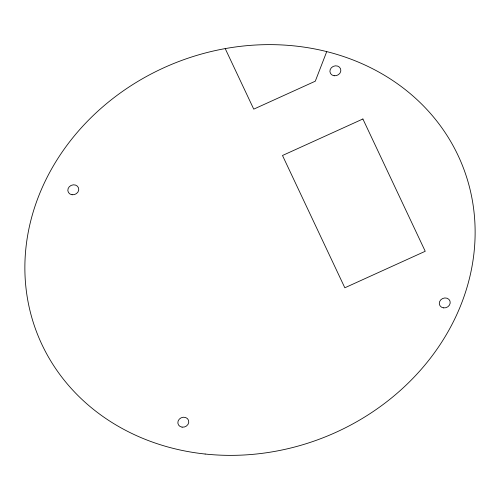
<?xml version="1.0" encoding="UTF-8"?>
<svg xmlns="http://www.w3.org/2000/svg" width="500" height="500" viewBox="0 0 500 500"><rect width="100%" height="100%" fill="white"/><g stroke="black" fill="none" stroke-linecap="round" stroke-linejoin="round"><path stroke-width="0.75" d="M326.731 51.606L315.287 81.2L253.744 109.144L225.212 48.6M362.894 118.987L282.494 155.494L344.831 287.787L425.231 251.281L362.894 118.987M205.144 454.031A228.619 201.481 -21.6 0 0 463.488 168.225A228.619 201.481 -21.6 0 0 81.369 127.737A228.619 201.481 -21.6 0 0 205.144 454.031M182.106 427.156A5.562 4.9 -21.6 0 0 188.538 420.312A5.562 4.9 -21.6 0 0 179.288 419.144A5.562 4.9 -21.6 0 0 182.106 427.156M72.094 194.75A5.562 4.9 -21.6 0 0 78.525 187.906A5.562 4.9 -21.6 0 0 69.275 186.737A5.562 4.9 -21.6 0 0 72.094 194.75M443.55 307.875A5.562 4.9 -21.6 0 0 449.981 301.038A5.562 4.9 -21.6 0 0 440.731 299.869A5.562 4.9 -21.6 0 0 443.55 307.875M334.169 75.75A5.562 4.9 -21.6 0 0 340.606 68.906A5.562 4.9 -21.6 0 0 331.356 67.737A5.562 4.9 -21.6 0 0 334.169 75.75"/></g></svg>
